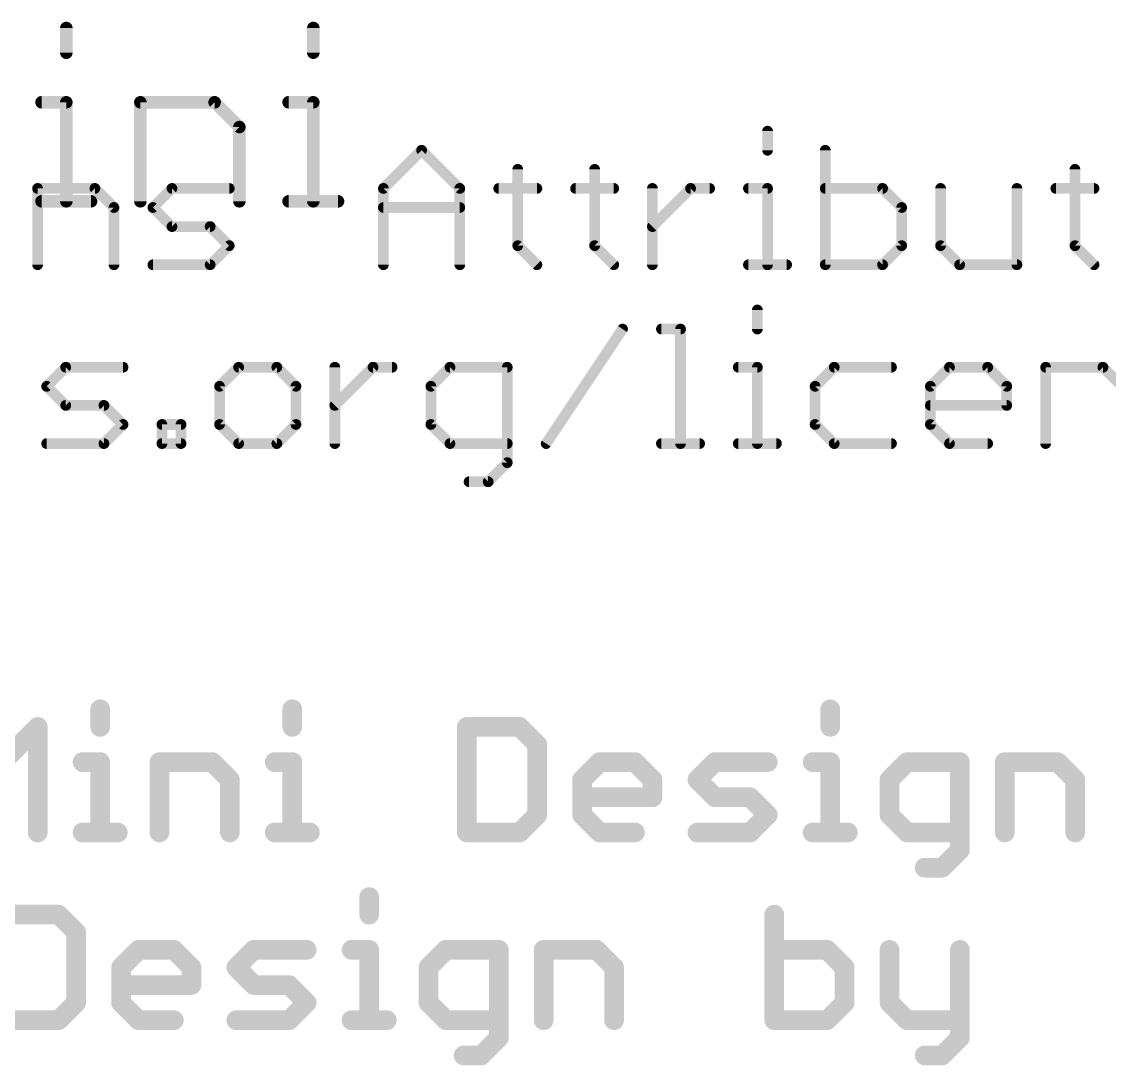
# Model space of a CAD drawing. Extents: x -32 to 75, y -15 to 35.
# Drawn here: x 18.66 to 34.1, y -15.11 to -0.28 of the extents above; entities that cross this region are included whole.
import ezdxf

# ---------------------------------------------------------------- set-up
doc = ezdxf.new("R2010")
doc.units = 0
doc.layers.add('27', color=253, linetype='CONTINUOUS')
doc.layers.add('51', color=53, linetype='CONTINUOUS')

msp = doc.modelspace()

# ---------------------------------------------------------------- linework, layer by layer
at = {"layer": '27', "const_width": 0.1778}
for points in [[(19.2892, -0.3704), (19.2892, -0.7221)], [(22.7974, -0.3704), (22.7974, -0.7221)], [(18.9376, -1.4254), (19.2892, -1.4254)], [(19.2892, -1.4254), (19.2892, -2.8321)], [(20.3408, -2.8321), (20.3408, -1.4254)], [(20.3408, -1.4254), (21.3958, -1.4254)], [(21.3958, -1.4254), (21.7475, -1.7771)], [(22.4458, -1.4254), (22.7974, -1.4254)], [(22.7974, -1.4254), (22.7974, -2.8321)], [(21.7475, -1.7771), (21.7475, -2.8321)], [(18.9376, -2.8321), (19.6409, -2.8321)], [(22.4458, -2.8321), (23.1491, -2.8321)]]:
    msp.add_lwpolyline(points, dxfattribs=at)
at = {"layer": '27', "const_width": 0.0889}
for points in [[(19.3337, -0.3704, 1), (19.2448, -0.3704)], [(22.8419, -0.3704, 1), (22.753, -0.3704)], [(19.2448, -0.7221, 1), (19.3337, -0.7221)], [(22.753, -0.7221, 1), (22.8419, -0.7221)], [(18.9376, -1.381, 1), (18.9376, -1.4699)], [(19.3337, -1.4254, 1), (19.2448, -1.4254)], [(19.2892, -1.4699, 1), (19.2892, -1.381)], [(20.3853, -1.4254, 1), (20.2964, -1.4254)], [(20.3408, -1.381, 1), (20.3408, -1.4699)], [(21.4273, -1.394, 1), (21.3644, -1.4569)], [(21.3958, -1.4699, 1), (21.3958, -1.381)], [(22.4458, -1.381, 1), (22.4458, -1.4699)], [(22.8419, -1.4254, 1), (22.753, -1.4254)], [(22.7974, -1.4699, 1), (22.7974, -1.381)], [(21.792, -1.7771, 1), (21.7031, -1.7771)], [(21.7161, -1.8085, 1), (21.7789, -1.7457)], [(18.9376, -2.7877, 1), (18.9376, -2.8765)], [(19.6409, -2.8765, 1), (19.6409, -2.7877)], [(22.4458, -2.7877, 1), (22.4458, -2.8765)], [(23.1491, -2.8765, 1), (23.1491, -2.7877)], [(19.2448, -2.8321, 1), (19.3337, -2.8321)], [(20.2964, -2.8321, 1), (20.3853, -2.8321)], [(21.7031, -2.8321, 1), (21.792, -2.8321)], [(22.753, -2.8321, 1), (22.8419, -2.8321)]]:
    msp.add_lwpolyline(points, format="xyb", dxfattribs=at)
at = {"layer": '51'}
for points, const_width in [([(29.2486, -1.8356), (29.2486, -2.1068)], 0.1524), ([(23.7931, -2.6491), (24.3354, -2.1068)], 0.1524), ([(24.3354, -2.1068), (24.8778, -2.6491)], 0.1524), ([(30.0689, -2.1068), (30.0689, -3.7338)], 0.1524), ([(25.7014, -2.378), (25.7014, -3.4626)], 0.1524), ([(26.7929, -2.378), (26.7929, -3.4626)], 0.1524), ([(33.6144, -2.378), (33.6144, -3.4626)], 0.1524), ([(18.8816, -3.7338), (18.8816, -2.6491)], 0.1524), ([(18.8816, -2.6491), (19.6951, -2.6491)], 0.1524), ([(19.6951, -2.6491), (19.9663, -2.9203)], 0.1524), ([(20.5188, -2.9203), (20.79, -2.6491)], 0.1524), ([(20.79, -2.6491), (21.6035, -2.6491)], 0.1524), ([(23.7931, -3.7338), (23.7931, -2.6491)], 0.1524), ([(24.8778, -2.6491), (24.8778, -3.7338)], 0.1524), ([(25.4303, -2.6491), (25.9726, -2.6491)], 0.1524), ([(26.5217, -2.6491), (27.064, -2.6491)], 0.1524), ([(27.6131, -3.7338), (27.6131, -2.6491)], 0.1524), ([(27.6131, -3.1915), (28.1555, -2.6491)], 0.1524), ([(28.1555, -2.6491), (28.4266, -2.6491)], 0.1524), ([(28.9774, -2.6491), (29.2486, -2.6491)], 0.1524), ([(29.2486, -2.6491), (29.2486, -3.7338)], 0.1524), ([(30.8824, -2.6491), (30.0689, -2.6491)], 0.1524), ([(31.1535, -2.9203), (30.8824, -2.6491)], 0.1524), ([(31.706, -2.6491), (31.706, -3.4626)], 0.1524), ([(32.7907, -3.7338), (32.7907, -2.6491)], 0.1524), ([(33.3432, -2.6491), (33.8855, -2.6491)], 0.1524), ([(19.9663, -2.9203), (19.9663, -3.7338)], 0.1524), ([(20.79, -3.1915), (20.5188, -2.9203)], 0.1524), ([(23.7931, -2.9203), (24.8778, -2.9203)], 0.1524), ([(31.1535, -3.4626), (31.1535, -2.9203)], 0.1524), ([(21.3323, -3.1915), (20.79, -3.1915)], 0.1524), ([(21.6035, -3.4626), (21.3323, -3.1915)], 0.1524), ([(21.3323, -3.7338), (21.6035, -3.4626)], 0.1524), ([(25.7014, -3.4626), (25.9726, -3.7338)], 0.1524), ([(26.7929, -3.4626), (27.064, -3.7338)], 0.1524), ([(30.8824, -3.7338), (31.1535, -3.4626)], 0.1524), ([(31.706, -3.4626), (31.9772, -3.7338)], 0.1524), ([(33.6144, -3.4626), (33.8855, -3.7338)], 0.1524), ([(20.5188, -3.7338), (21.3323, -3.7338)], 0.1524), ([(28.9774, -3.7338), (29.5198, -3.7338)], 0.1524), ([(30.0689, -3.7338), (30.8824, -3.7338)], 0.1524), ([(31.9772, -3.7338), (32.7907, -3.7338)], 0.1524), ([(29.1041, -4.3756), (29.1041, -4.6468)], 0.1524), ([(26.1044, -6.2738), (27.1891, -4.6468)], 0.1524), ([(27.7415, -4.6468), (28.0127, -4.6468)], 0.1524), ([(28.0127, -4.6468), (28.0127, -6.2738)], 0.1524), ([(19.01, -5.4603), (19.2812, -5.1891)], 0.1524), ([(19.2812, -5.1891), (20.0947, -5.1891)], 0.1524), ([(21.7369, -5.1891), (21.4658, -5.4603)], 0.1524), ([(22.2793, -5.1891), (21.7369, -5.1891)], 0.1524), ([(22.5504, -5.4603), (22.2793, -5.1891)], 0.1524), ([(23.1029, -6.2738), (23.1029, -5.1891)], 0.1524), ([(23.1029, -5.7315), (23.6453, -5.1891)], 0.1524), ([(23.6453, -5.1891), (23.9164, -5.1891)], 0.1524), ([(24.7384, -5.1891), (24.4672, -5.4603)], 0.1524), ([(25.5519, -5.1891), (24.7384, -5.1891)], 0.1524), ([(25.5519, -6.545), (25.5519, -5.1891)], 0.1524), ([(28.833, -5.1891), (29.1041, -5.1891)], 0.1524), ([(29.1041, -5.1891), (29.1041, -6.2738)], 0.1524), ([(30.1956, -5.1891), (29.9244, -5.4603)], 0.1524), ([(31.0091, -5.1891), (30.1956, -5.1891)], 0.1524), ([(31.5616, -5.4603), (31.8327, -5.1891)], 0.1524), ([(31.8327, -5.1891), (32.3751, -5.1891)], 0.1524), ([(32.3751, -5.1891), (32.6462, -5.4603)], 0.1524), ([(33.1987, -6.2738), (33.1987, -5.1891)], 0.1524), ([(33.1987, -5.1891), (34.0122, -5.1891)], 0.1524), ([(34.0122, -5.1891), (34.2834, -5.4603)], 0.1524), ([(19.2812, -5.7315), (19.01, -5.4603)], 0.1524), ([(21.4658, -5.4603), (21.4658, -6.0026)], 0.1524), ([(22.5504, -6.0026), (22.5504, -5.4603)], 0.1524), ([(24.4672, -5.4603), (24.4672, -6.0026)], 0.1524), ([(29.9244, -5.4603), (29.9244, -6.0026)], 0.1524), ([(31.5616, -6.0026), (31.5616, -5.4603)], 0.1524), ([(32.6462, -5.4603), (32.6462, -5.7315)], 0.1524), ([(19.8235, -5.7315), (19.2812, -5.7315)], 0.1524), ([(20.0947, -6.0026), (19.8235, -5.7315)], 0.1524), ([(32.6462, -5.7315), (31.5616, -5.7315)], 0.1524), ([(19.8235, -6.2738), (20.0947, -6.0026)], 0.1524), ([(20.6472, -6.2738), (20.6472, -6.0026)], 0.1524), ([(20.6472, -6.0026), (20.9184, -6.0026)], 0.1524), ([(20.9184, -6.0026), (20.9184, -6.2738)], 0.1524), ([(21.4658, -6.0026), (21.7369, -6.2738)], 0.1524), ([(22.2793, -6.2738), (22.5504, -6.0026)], 0.1524), ([(24.4672, -6.0026), (24.7384, -6.2738)], 0.1524), ([(29.9244, -6.0026), (30.1956, -6.2738)], 0.1524), ([(31.8327, -6.2738), (31.5616, -6.0026)], 0.1524), ([(19.01, -6.2738), (19.8235, -6.2738)], 0.1524), ([(20.9184, -6.2738), (20.6472, -6.2738)], 0.1524), ([(21.7369, -6.2738), (22.2793, -6.2738)], 0.1524), ([(24.7384, -6.2738), (25.5519, -6.2738)], 0.1524), ([(27.7415, -6.2738), (28.2839, -6.2738)], 0.1524), ([(28.833, -6.2738), (29.3753, -6.2738)], 0.1524), ([(30.1956, -6.2738), (31.0091, -6.2738)], 0.1524), ([(32.3751, -6.2738), (31.8327, -6.2738)], 0.1524), ([(25.2807, -6.8161), (25.5519, -6.545)], 0.1524), ([(25.0096, -6.8161), (25.2807, -6.8161)], 0.1524), ([(19.7706, -10.0484), (19.7706, -10.2984)], 0.2794), ([(22.4992, -10.0484), (22.4992, -10.2984)], 0.2794), ([(30.1392, -10.0484), (30.1392, -10.2984)], 0.2794), ([(18.3834, -10.7984), (18.8834, -10.2984)], 0.2794), ([(18.8834, -10.2984), (18.8834, -11.7983)], 0.2794), ([(24.9778, -10.2984), (24.9778, -11.7983)], 0.2794), ([(25.7277, -10.2984), (24.9778, -10.2984)], 0.2794), ([(25.9777, -10.5484), (25.7277, -10.2984)], 0.2794), ([(25.9777, -11.5483), (25.9777, -10.5484)], 0.2794), ([(19.5206, -10.7984), (19.7706, -10.7984)], 0.2794), ([(19.7706, -10.7984), (19.7706, -11.7983)], 0.2794), ([(20.612, -11.7983), (20.612, -10.7984)], 0.2794), ([(20.612, -10.7984), (21.362, -10.7984)], 0.2794), ([(21.362, -10.7984), (21.612, -11.0484)], 0.2794), ([(22.2492, -10.7984), (22.4992, -10.7984)], 0.2794), ([(22.4992, -10.7984), (22.4992, -11.7983)], 0.2794), ([(26.615, -11.0484), (26.8649, -10.7984)], 0.2794), ([(26.8649, -10.7984), (27.3649, -10.7984)], 0.2794), ([(27.3649, -10.7984), (27.6149, -11.0484)], 0.2794), ([(28.2521, -11.0484), (28.5021, -10.7984)], 0.2794), ([(28.5021, -10.7984), (29.252, -10.7984)], 0.2794), ([(29.8893, -10.7984), (30.1392, -10.7984)], 0.2794), ([(30.1392, -10.7984), (30.1392, -11.7983)], 0.2794), ([(31.2307, -10.7984), (30.9807, -11.0484)], 0.2794), ([(31.9806, -10.7984), (31.2307, -10.7984)], 0.2794), ([(31.9806, -12.0483), (31.9806, -10.7984)], 0.2794), ([(32.6179, -11.7983), (32.6179, -10.7984)], 0.2794), ([(32.6179, -10.7984), (33.3678, -10.7984)], 0.2794), ([(33.3678, -10.7984), (33.6178, -11.0484)], 0.2794), ([(21.612, -11.0484), (21.612, -11.7983)], 0.2794), ([(26.615, -11.5483), (26.615, -11.0484)], 0.2794), ([(27.6149, -11.0484), (27.6149, -11.2983)], 0.2794), ([(28.5021, -11.2983), (28.2521, -11.0484)], 0.2794), ([(30.9807, -11.0484), (30.9807, -11.5483)], 0.2794), ([(33.6178, -11.0484), (33.6178, -11.7983)], 0.2794), ([(27.6149, -11.2983), (26.615, -11.2983)], 0.2794), ([(29.0021, -11.2983), (28.5021, -11.2983)], 0.2794), ([(29.252, -11.5483), (29.0021, -11.2983)], 0.2794), ([(25.7277, -11.7983), (25.9777, -11.5483)], 0.2794), ([(26.8649, -11.7983), (26.615, -11.5483)], 0.2794), ([(29.0021, -11.7983), (29.252, -11.5483)], 0.2794), ([(30.9807, -11.5483), (31.2307, -11.7983)], 0.2794), ([(19.5206, -11.7983), (20.0206, -11.7983)], 0.2794), ([(22.2492, -11.7983), (22.7492, -11.7983)], 0.2794), ([(24.9778, -11.7983), (25.7277, -11.7983)], 0.2794), ([(27.3649, -11.7983), (26.8649, -11.7983)], 0.2794), ([(28.2521, -11.7983), (29.0021, -11.7983)], 0.2794), ([(29.8893, -11.7983), (30.3892, -11.7983)], 0.2794), ([(31.2307, -11.7983), (31.9806, -11.7983)], 0.2794), ([(31.7306, -12.2983), (31.9806, -12.0483)], 0.2794), ([(31.4807, -12.2983), (31.7306, -12.2983)], 0.2794), ([(23.5906, -12.7154), (23.5906, -12.9654)], 0.2794), ([(19.1791, -12.9654), (18.4292, -12.9654)], 0.2794), ([(19.4291, -13.2154), (19.1791, -12.9654)], 0.2794), ([(29.3436, -12.9654), (29.3436, -14.4653)], 0.2794), ([(19.4291, -14.2153), (19.4291, -13.2154)], 0.2794), ([(20.0663, -13.7154), (20.3163, -13.4654)], 0.2794), ([(20.3163, -13.4654), (20.8163, -13.4654)], 0.2794), ([(20.8163, -13.4654), (21.0663, -13.7154)], 0.2794), ([(21.7035, -13.7154), (21.9535, -13.4654)], 0.2794), ([(21.9535, -13.4654), (22.7034, -13.4654)], 0.2794), ([(23.3406, -13.4654), (23.5906, -13.4654)], 0.2794), ([(23.5906, -13.4654), (23.5906, -14.4653)], 0.2794), ([(24.6821, -13.4654), (24.4321, -13.7154)], 0.2794), ([(25.432, -13.4654), (24.6821, -13.4654)], 0.2794), ([(25.432, -14.7153), (25.432, -13.4654)], 0.2794), ([(26.0692, -14.4653), (26.0692, -13.4654)], 0.2794), ([(26.0692, -13.4654), (26.8192, -13.4654)], 0.2794), ([(26.8192, -13.4654), (27.0692, -13.7154)], 0.2794), ([(30.0935, -13.4654), (29.3436, -13.4654)], 0.2794), ([(30.3435, -13.7154), (30.0935, -13.4654)], 0.2794), ([(30.9807, -13.4654), (30.9807, -14.2153)], 0.2794), ([(31.9806, -13.4654), (31.9806, -14.7153)], 0.2794), ([(20.0663, -14.2153), (20.0663, -13.7154)], 0.2794), ([(21.0663, -13.7154), (21.0663, -13.9653)], 0.2794), ([(21.9535, -13.9653), (21.7035, -13.7154)], 0.2794), ([(24.4321, -13.7154), (24.4321, -14.2153)], 0.2794), ([(27.0692, -13.7154), (27.0692, -14.4653)], 0.2794), ([(30.3435, -14.2153), (30.3435, -13.7154)], 0.2794), ([(21.0663, -13.9653), (20.0663, -13.9653)], 0.2794), ([(22.4534, -13.9653), (21.9535, -13.9653)], 0.2794), ([(22.7034, -14.2153), (22.4534, -13.9653)], 0.2794), ([(19.1791, -14.4653), (19.4291, -14.2153)], 0.2794), ([(20.3163, -14.4653), (20.0663, -14.2153)], 0.2794), ([(22.4534, -14.4653), (22.7034, -14.2153)], 0.2794), ([(24.4321, -14.2153), (24.6821, -14.4653)], 0.2794), ([(30.0935, -14.4653), (30.3435, -14.2153)], 0.2794), ([(30.9807, -14.2153), (31.2307, -14.4653)], 0.2794), ([(18.4292, -14.4653), (19.1791, -14.4653)], 0.2794), ([(20.8163, -14.4653), (20.3163, -14.4653)], 0.2794), ([(21.7035, -14.4653), (22.4534, -14.4653)], 0.2794), ([(23.3406, -14.4653), (23.8406, -14.4653)], 0.2794), ([(24.6821, -14.4653), (25.432, -14.4653)], 0.2794), ([(29.3436, -14.4653), (30.0935, -14.4653)], 0.2794), ([(31.2307, -14.4653), (31.9806, -14.4653)], 0.2794), ([(25.182, -14.9653), (25.432, -14.7153)], 0.2794), ([(31.9806, -14.7153), (31.7306, -14.9653)], 0.2794), ([(24.932, -14.9653), (25.182, -14.9653)], 0.2794), ([(31.7306, -14.9653), (31.4807, -14.9653)], 0.2794)]:
    msp.add_lwpolyline(points, dxfattribs=dict(at, const_width=const_width))
for points, const_width in [([(29.2867, -1.8356, 1), (29.2105, -1.8356)], 0.0762), ([(24.3624, -2.0799, 1), (24.3085, -2.1338)], 0.0762), ([(24.3624, -2.1338, 1), (24.3085, -2.0799)], 0.0762), ([(29.2105, -2.1068, 1), (29.2867, -2.1068)], 0.0762), ([(30.107, -2.1068, 1), (30.0308, -2.1068)], 0.0762), ([(25.7395, -2.378, 1), (25.6633, -2.378)], 0.0762), ([(26.831, -2.378, 1), (26.7548, -2.378)], 0.0762), ([(33.6525, -2.378, 1), (33.5763, -2.378)], 0.0762), ([(18.9197, -2.6491, 1), (18.8435, -2.6491)], 0.0762), ([(18.8816, -2.611, 1), (18.8816, -2.6872)], 0.0762), ([(19.7221, -2.6222, 1), (19.6682, -2.6761)], 0.0762), ([(19.6951, -2.6872, 1), (19.6951, -2.611)], 0.0762), ([(20.79, -2.611, 1), (20.79, -2.6872)], 0.0762), ([(20.8169, -2.6761, 1), (20.763, -2.6222)], 0.0762), ([(21.6035, -2.6872, 1), (21.6035, -2.611)], 0.0762), ([(23.8312, -2.6491, 1), (23.755, -2.6491)], 0.0762), ([(23.7662, -2.6222, 1), (23.8201, -2.6761)], 0.0762), ([(24.9159, -2.6491, 1), (24.8397, -2.6491)], 0.0762), ([(24.8508, -2.6761, 1), (24.9047, -2.6222)], 0.0762), ([(25.4303, -2.611, 1), (25.4303, -2.6872)], 0.0762), ([(25.9726, -2.6872, 1), (25.9726, -2.611)], 0.0762), ([(26.5217, -2.611, 1), (26.5217, -2.6872)], 0.0762), ([(27.064, -2.6872, 1), (27.064, -2.611)], 0.0762), ([(27.6512, -2.6491, 1), (27.575, -2.6491)], 0.0762), ([(28.1555, -2.611, 1), (28.1555, -2.6872)], 0.0762), ([(28.1824, -2.6761, 1), (28.1285, -2.6222)], 0.0762), ([(28.4266, -2.6872, 1), (28.4266, -2.611)], 0.0762), ([(28.9774, -2.611, 1), (28.9774, -2.6872)], 0.0762), ([(29.2867, -2.6491, 1), (29.2105, -2.6491)], 0.0762), ([(29.2486, -2.6872, 1), (29.2486, -2.611)], 0.0762), ([(30.0689, -2.611, 1), (30.0689, -2.6872)], 0.0762), ([(30.9093, -2.6222, 1), (30.8554, -2.6761)], 0.0762), ([(30.8824, -2.6872, 1), (30.8824, -2.611)], 0.0762), ([(31.7441, -2.6491, 1), (31.6679, -2.6491)], 0.0762), ([(32.8288, -2.6491, 1), (32.7526, -2.6491)], 0.0762), ([(33.3432, -2.611, 1), (33.3432, -2.6872)], 0.0762), ([(33.8855, -2.6872, 1), (33.8855, -2.611)], 0.0762), ([(20.0044, -2.9203, 1), (19.9282, -2.9203)], 0.0762), ([(19.9394, -2.9472, 1), (19.9932, -2.8934)], 0.0762), ([(20.5457, -2.8934, 1), (20.4919, -2.9472)], 0.0762), ([(20.4919, -2.8934, 1), (20.5457, -2.9472)], 0.0762), ([(23.7931, -2.8822, 1), (23.7931, -2.9584)], 0.0762), ([(24.8778, -2.9584, 1), (24.8778, -2.8822)], 0.0762), ([(31.1916, -2.9203, 1), (31.1154, -2.9203)], 0.0762), ([(31.1266, -2.9472, 1), (31.1805, -2.8934)], 0.0762), ([(20.79, -3.1534, 1), (20.79, -3.2296)], 0.0762), ([(20.763, -3.2184, 1), (20.8169, -3.1645)], 0.0762), ([(21.3592, -3.1645, 1), (21.3053, -3.2184)], 0.0762), ([(21.3323, -3.2296, 1), (21.3323, -3.1534)], 0.0762), ([(27.5862, -3.1645, 1), (27.6401, -3.2184)], 0.0762), ([(21.6304, -3.4896, 1), (21.5765, -3.4357)], 0.0762), ([(21.5765, -3.4896, 1), (21.6304, -3.4357)], 0.0762), ([(25.7284, -3.4357, 1), (25.6745, -3.4896)], 0.0762), ([(26.8198, -3.4357, 1), (26.7659, -3.4896)], 0.0762), ([(31.1805, -3.4896, 1), (31.1266, -3.4357)], 0.0762), ([(31.733, -3.4357, 1), (31.6791, -3.4896)], 0.0762), ([(33.6413, -3.4357, 1), (33.5874, -3.4896)], 0.0762), ([(25.6633, -3.4626, 1), (25.7395, -3.4626)], 0.0762), ([(26.7548, -3.4626, 1), (26.831, -3.4626)], 0.0762), ([(31.1154, -3.4626, 1), (31.1916, -3.4626)], 0.0762), ([(31.6679, -3.4626, 1), (31.7441, -3.4626)], 0.0762), ([(33.5763, -3.4626, 1), (33.6525, -3.4626)], 0.0762), ([(18.8435, -3.7338, 1), (18.9197, -3.7338)], 0.0762), ([(19.9282, -3.7338, 1), (20.0044, -3.7338)], 0.0762), ([(20.5188, -3.6957, 1), (20.5188, -3.7719)], 0.0762), ([(21.3054, -3.7069, 1), (21.3592, -3.7607)], 0.0762), ([(21.3323, -3.7719, 1), (21.3323, -3.6957)], 0.0762), ([(23.755, -3.7338, 1), (23.8312, -3.7338)], 0.0762), ([(24.8397, -3.7338, 1), (24.9159, -3.7338)], 0.0762), ([(25.9457, -3.7607, 1), (25.9995, -3.7069)], 0.0762), ([(27.0371, -3.7607, 1), (27.091, -3.7069)], 0.0762), ([(27.575, -3.7338, 1), (27.6512, -3.7338)], 0.0762), ([(28.9774, -3.6957, 1), (28.9774, -3.7719)], 0.0762), ([(29.2105, -3.7338, 1), (29.2867, -3.7338)], 0.0762), ([(29.5198, -3.7719, 1), (29.5198, -3.6957)], 0.0762), ([(30.0689, -3.6957, 1), (30.0689, -3.7719)], 0.0762), ([(30.0308, -3.7338, 1), (30.107, -3.7338)], 0.0762), ([(30.8554, -3.7069, 1), (30.9093, -3.7607)], 0.0762), ([(30.8824, -3.7719, 1), (30.8824, -3.6957)], 0.0762), ([(31.9772, -3.6957, 1), (31.9772, -3.7719)], 0.0762), ([(31.9503, -3.7607, 1), (32.0041, -3.7069)], 0.0762), ([(32.7526, -3.7338, 1), (32.8288, -3.7338)], 0.0762), ([(32.7907, -3.7719, 1), (32.7907, -3.6957)], 0.0762), ([(33.8586, -3.7607, 1), (33.9125, -3.7069)], 0.0762), ([(29.1422, -4.3756, 1), (29.066, -4.3756)], 0.0762), ([(27.2208, -4.6679, 1), (27.1573, -4.6257)], 0.0762), ([(27.7415, -4.6087, 1), (27.7415, -4.6849)], 0.0762), ([(28.0508, -4.6468, 1), (27.9746, -4.6468)], 0.0762), ([(28.0127, -4.6849, 1), (28.0127, -4.6087)], 0.0762), ([(29.066, -4.6468, 1), (29.1422, -4.6468)], 0.0762), ([(19.2812, -5.151, 1), (19.2812, -5.2272)], 0.0762), ([(19.3082, -5.2161, 1), (19.2543, -5.1622)], 0.0762), ([(20.0947, -5.2272, 1), (20.0947, -5.151)], 0.0762), ([(21.7369, -5.151, 1), (21.7369, -5.2272)], 0.0762), ([(21.7639, -5.2161, 1), (21.71, -5.1622)], 0.0762), ([(22.3062, -5.1622, 1), (22.2523, -5.2161)], 0.0762), ([(22.2793, -5.2272, 1), (22.2793, -5.151)], 0.0762), ([(23.141, -5.1891, 1), (23.0648, -5.1891)], 0.0762), ([(23.6453, -5.151, 1), (23.6453, -5.2272)], 0.0762), ([(23.6722, -5.2161, 1), (23.6183, -5.1622)], 0.0762), ([(23.9164, -5.2272, 1), (23.9164, -5.151)], 0.0762), ([(24.7384, -5.151, 1), (24.7384, -5.2272)], 0.0762), ([(24.7653, -5.2161, 1), (24.7115, -5.1622)], 0.0762), ([(25.59, -5.1891, 1), (25.5138, -5.1891)], 0.0762), ([(25.5519, -5.2272, 1), (25.5519, -5.151)], 0.0762), ([(28.833, -5.151, 1), (28.833, -5.2272)], 0.0762), ([(29.1422, -5.1891, 1), (29.066, -5.1891)], 0.0762), ([(29.1041, -5.2272, 1), (29.1041, -5.151)], 0.0762), ([(30.1956, -5.151, 1), (30.1956, -5.2272)], 0.0762), ([(30.2225, -5.2161, 1), (30.1686, -5.1622)], 0.0762), ([(31.0091, -5.2272, 1), (31.0091, -5.151)], 0.0762), ([(31.8327, -5.151, 1), (31.8327, -5.2272)], 0.0762), ([(31.8597, -5.2161, 1), (31.8058, -5.1622)], 0.0762), ([(32.402, -5.1622, 1), (32.3481, -5.2161)], 0.0762), ([(32.3751, -5.2272, 1), (32.3751, -5.151)], 0.0762), ([(33.2368, -5.1891, 1), (33.1606, -5.1891)], 0.0762), ([(33.1987, -5.151, 1), (33.1987, -5.2272)], 0.0762), ([(34.0392, -5.1622, 1), (33.9853, -5.2161)], 0.0762), ([(34.0122, -5.2272, 1), (34.0122, -5.151)], 0.0762), ([(19.037, -5.4334, 1), (18.9831, -5.4872)], 0.0762), ([(18.9831, -5.4334, 1), (19.037, -5.4872)], 0.0762), ([(21.5039, -5.4603, 1), (21.4277, -5.4603)], 0.0762), ([(21.4388, -5.4334, 1), (21.4927, -5.4872)], 0.0762), ([(22.5885, -5.4603, 1), (22.5123, -5.4603)], 0.0762), ([(22.5235, -5.4872, 1), (22.5774, -5.4334)], 0.0762), ([(24.5053, -5.4603, 1), (24.4291, -5.4603)], 0.0762), ([(24.4403, -5.4334, 1), (24.4942, -5.4872)], 0.0762), ([(29.9625, -5.4603, 1), (29.8863, -5.4603)], 0.0762), ([(29.8975, -5.4334, 1), (29.9514, -5.4872)], 0.0762), ([(31.5997, -5.4603, 1), (31.5235, -5.4603)], 0.0762), ([(31.5346, -5.4334, 1), (31.5885, -5.4872)], 0.0762), ([(32.6843, -5.4603, 1), (32.6081, -5.4603)], 0.0762), ([(32.6193, -5.4872, 1), (32.6732, -5.4334)], 0.0762), ([(19.2812, -5.6934, 1), (19.2812, -5.7696)], 0.0762), ([(19.2543, -5.7584, 1), (19.3082, -5.7045)], 0.0762), ([(19.8505, -5.7045, 1), (19.7966, -5.7584)], 0.0762), ([(19.8235, -5.7696, 1), (19.8235, -5.6934)], 0.0762), ([(23.076, -5.7045, 1), (23.1299, -5.7584)], 0.0762), ([(31.5616, -5.6934, 1), (31.5616, -5.7696)], 0.0762), ([(32.6081, -5.7315, 1), (32.6843, -5.7315)], 0.0762), ([(32.6462, -5.7696, 1), (32.6462, -5.6934)], 0.0762), ([(20.1216, -6.0296, 1), (20.0678, -5.9757)], 0.0762), ([(20.0678, -6.0296, 1), (20.1216, -5.9757)], 0.0762), ([(20.6853, -6.0026, 1), (20.6091, -6.0026)], 0.0762), ([(20.6472, -5.9645, 1), (20.6472, -6.0407)], 0.0762), ([(20.9565, -6.0026, 1), (20.8803, -6.0026)], 0.0762), ([(20.9184, -6.0407, 1), (20.9184, -5.9645)], 0.0762), ([(21.4927, -5.9757, 1), (21.4388, -6.0296)], 0.0762), ([(21.4277, -6.0026, 1), (21.5039, -6.0026)], 0.0762), ([(22.5123, -6.0026, 1), (22.5885, -6.0026)], 0.0762), ([(22.5774, -6.0296, 1), (22.5235, -5.9757)], 0.0762), ([(24.4942, -5.9757, 1), (24.4403, -6.0296)], 0.0762), ([(24.4291, -6.0026, 1), (24.5053, -6.0026)], 0.0762), ([(29.9514, -5.9757, 1), (29.8975, -6.0296)], 0.0762), ([(29.8863, -6.0026, 1), (29.9625, -6.0026)], 0.0762), ([(31.5885, -5.9757, 1), (31.5346, -6.0296)], 0.0762), ([(31.5235, -6.0026, 1), (31.5997, -6.0026)], 0.0762), ([(19.01, -6.2357, 1), (19.01, -6.3119)], 0.0762), ([(19.7966, -6.2469, 1), (19.8505, -6.3007)], 0.0762), ([(19.8235, -6.3119, 1), (19.8235, -6.2357)], 0.0762), ([(20.6472, -6.2357, 1), (20.6472, -6.3119)], 0.0762), ([(20.6091, -6.2738, 1), (20.6853, -6.2738)], 0.0762), ([(20.8803, -6.2738, 1), (20.9565, -6.2738)], 0.0762), ([(20.9184, -6.3119, 1), (20.9184, -6.2357)], 0.0762), ([(21.7369, -6.2357, 1), (21.7369, -6.3119)], 0.0762), ([(21.71, -6.3007, 1), (21.7639, -6.2469)], 0.0762), ([(22.2523, -6.2469, 1), (22.3062, -6.3007)], 0.0762), ([(22.2793, -6.3119, 1), (22.2793, -6.2357)], 0.0762), ([(23.0648, -6.2738, 1), (23.141, -6.2738)], 0.0762), ([(24.7384, -6.2357, 1), (24.7384, -6.3119)], 0.0762), ([(24.7115, -6.3007, 1), (24.7653, -6.2469)], 0.0762), ([(25.5519, -6.3119, 1), (25.5519, -6.2357)], 0.0762), ([(26.0727, -6.2527, 1), (26.1361, -6.2949)], 0.0762), ([(27.7415, -6.2357, 1), (27.7415, -6.3119)], 0.0762), ([(27.9746, -6.2738, 1), (28.0508, -6.2738)], 0.0762), ([(28.2839, -6.3119, 1), (28.2839, -6.2357)], 0.0762), ([(28.833, -6.2357, 1), (28.833, -6.3119)], 0.0762), ([(29.066, -6.2738, 1), (29.1422, -6.2738)], 0.0762), ([(29.3753, -6.3119, 1), (29.3753, -6.2357)], 0.0762), ([(30.1956, -6.2357, 1), (30.1956, -6.3119)], 0.0762), ([(30.1686, -6.3007, 1), (30.2225, -6.2469)], 0.0762), ([(31.0091, -6.3119, 1), (31.0091, -6.2357)], 0.0762), ([(31.8327, -6.2357, 1), (31.8327, -6.3119)], 0.0762), ([(31.8058, -6.3007, 1), (31.8597, -6.2469)], 0.0762), ([(32.3751, -6.3119, 1), (32.3751, -6.2357)], 0.0762), ([(33.1606, -6.2738, 1), (33.2368, -6.2738)], 0.0762), ([(25.5788, -6.5719, 1), (25.525, -6.518)], 0.0762), ([(25.5138, -6.545, 1), (25.59, -6.545)], 0.0762), ([(25.0096, -6.778, 1), (25.0096, -6.8542)], 0.0762), ([(25.2538, -6.7892, 1), (25.3077, -6.8431)], 0.0762), ([(25.2807, -6.8542, 1), (25.2807, -6.778)], 0.0762), ([(19.8404, -10.0484, 1), (19.7007, -10.0484)], 0.1397), ([(22.569, -10.0484, 1), (22.4293, -10.0484)], 0.1397), ([(30.2091, -10.0484, 1), (30.0694, -10.0484)], 0.1397), ([(18.9532, -10.2984, 1), (18.8135, -10.2984)], 0.1397), ([(18.9328, -10.3478, 1), (18.834, -10.249)], 0.1397), ([(24.9778, -10.2286, 1), (24.9778, -10.3683)], 0.1397), ([(25.0477, -10.2984, 1), (24.908, -10.2984)], 0.1397), ([(25.7771, -10.249, 1), (25.6783, -10.3478)], 0.1397), ([(25.7277, -10.3683, 1), (25.7277, -10.2286)], 0.1397), ([(19.7007, -10.2984, 1), (19.8404, -10.2984)], 0.1397), ([(22.4293, -10.2984, 1), (22.569, -10.2984)], 0.1397), ([(30.0694, -10.2984, 1), (30.2091, -10.2984)], 0.1397), ([(26.0476, -10.5484, 1), (25.9079, -10.5484)], 0.1397), ([(25.9283, -10.5978, 1), (26.0271, -10.499)], 0.1397), ([(19.5206, -10.7285, 1), (19.5206, -10.8682)], 0.1397), ([(19.8404, -10.7984, 1), (19.7007, -10.7984)], 0.1397), ([(19.7706, -10.8682, 1), (19.7706, -10.7285)], 0.1397), ([(20.612, -10.7285, 1), (20.612, -10.8682)], 0.1397), ([(20.6819, -10.7984, 1), (20.5422, -10.7984)], 0.1397), ([(21.4114, -10.749, 1), (21.3126, -10.8478)], 0.1397), ([(21.362, -10.8682, 1), (21.362, -10.7285)], 0.1397), ([(22.2492, -10.7285, 1), (22.2492, -10.8682)], 0.1397), ([(22.569, -10.7984, 1), (22.4293, -10.7984)], 0.1397), ([(22.4992, -10.8682, 1), (22.4992, -10.7285)], 0.1397), ([(26.8649, -10.7285, 1), (26.8649, -10.8682)], 0.1397), ([(26.9143, -10.8478, 1), (26.8155, -10.749)], 0.1397), ([(27.4143, -10.749, 1), (27.3155, -10.8478)], 0.1397), ([(27.3649, -10.8682, 1), (27.3649, -10.7285)], 0.1397), ([(28.5021, -10.7285, 1), (28.5021, -10.8682)], 0.1397), ([(28.5515, -10.8478, 1), (28.4527, -10.749)], 0.1397), ([(29.252, -10.8682, 1), (29.252, -10.7285)], 0.1397), ([(29.8893, -10.7285, 1), (29.8893, -10.8682)], 0.1397), ([(30.2091, -10.7984, 1), (30.0694, -10.7984)], 0.1397), ([(30.1392, -10.8682, 1), (30.1392, -10.7285)], 0.1397), ([(31.2307, -10.7285, 1), (31.2307, -10.8682)], 0.1397), ([(31.2801, -10.8478, 1), (31.1813, -10.749)], 0.1397), ([(32.0505, -10.7984, 1), (31.9108, -10.7984)], 0.1397), ([(31.9806, -10.8682, 1), (31.9806, -10.7285)], 0.1397), ([(32.6877, -10.7984, 1), (32.548, -10.7984)], 0.1397), ([(32.6179, -10.7285, 1), (32.6179, -10.8682)], 0.1397), ([(33.4172, -10.749, 1), (33.3184, -10.8478)], 0.1397), ([(33.3678, -10.8682, 1), (33.3678, -10.7285)], 0.1397), ([(21.6818, -11.0484, 1), (21.5421, -11.0484)], 0.1397), ([(21.5626, -11.0978, 1), (21.6614, -10.999)], 0.1397), ([(26.6848, -11.0484, 1), (26.5451, -11.0484)], 0.1397), ([(26.5656, -10.999, 1), (26.6643, -11.0978)], 0.1397), ([(27.6847, -11.0484, 1), (27.545, -11.0484)], 0.1397), ([(27.5655, -11.0978, 1), (27.6643, -10.999)], 0.1397), ([(28.3015, -10.999, 1), (28.2027, -11.0978)], 0.1397), ([(28.2027, -10.999, 1), (28.3015, -11.0978)], 0.1397), ([(30.9313, -10.999, 1), (31.0301, -11.0978)], 0.1397), ([(31.0506, -11.0484, 1), (30.9109, -11.0484)], 0.1397), ([(33.6876, -11.0484, 1), (33.5479, -11.0484)], 0.1397), ([(33.5684, -11.0978, 1), (33.6672, -10.999)], 0.1397), ([(26.615, -11.2285, 1), (26.615, -11.3682)], 0.1397), ([(27.545, -11.2983, 1), (27.6847, -11.2983)], 0.1397), ([(27.6149, -11.3682, 1), (27.6149, -11.2285)], 0.1397), ([(28.5021, -11.2285, 1), (28.5021, -11.3682)], 0.1397), ([(28.4527, -11.3477, 1), (28.5515, -11.2489)], 0.1397), ([(29.0514, -11.2489, 1), (28.9527, -11.3477)], 0.1397), ([(29.0021, -11.3682, 1), (29.0021, -11.2285)], 0.1397), ([(26.0271, -11.5977, 1), (25.9283, -11.4989)], 0.1397), ([(26.6643, -11.4989, 1), (26.5656, -11.5977)], 0.1397), ([(29.3014, -11.5977, 1), (29.2026, -11.4989)], 0.1397), ([(29.2026, -11.5977, 1), (29.3014, -11.4989)], 0.1397), ([(31.0301, -11.4989, 1), (30.9313, -11.5977)], 0.1397), ([(25.9079, -11.5483, 1), (26.0476, -11.5483)], 0.1397), ([(26.5451, -11.5483, 1), (26.6848, -11.5483)], 0.1397), ([(30.9109, -11.5483, 1), (31.0506, -11.5483)], 0.1397), ([(18.8135, -11.7983, 1), (18.9532, -11.7983)], 0.1397), ([(19.5206, -11.7285, 1), (19.5206, -11.8682)], 0.1397), ([(19.7007, -11.7983, 1), (19.8404, -11.7983)], 0.1397), ([(20.0206, -11.8682, 1), (20.0206, -11.7285)], 0.1397), ([(20.5422, -11.7983, 1), (20.6819, -11.7983)], 0.1397), ([(21.5421, -11.7983, 1), (21.6818, -11.7983)], 0.1397), ([(22.2492, -11.7285, 1), (22.2492, -11.8682)], 0.1397), ([(22.4293, -11.7983, 1), (22.569, -11.7983)], 0.1397), ([(22.7492, -11.8682, 1), (22.7492, -11.7285)], 0.1397), ([(24.9778, -11.7285, 1), (24.9778, -11.8682)], 0.1397), ([(24.908, -11.7983, 1), (25.0477, -11.7983)], 0.1397), ([(25.6783, -11.7489, 1), (25.7771, -11.8477)], 0.1397), ([(25.7277, -11.8682, 1), (25.7277, -11.7285)], 0.1397), ([(26.8649, -11.7285, 1), (26.8649, -11.8682)], 0.1397), ([(26.8155, -11.8477, 1), (26.9143, -11.7489)], 0.1397), ([(27.3649, -11.8682, 1), (27.3649, -11.7285)], 0.1397), ([(28.2521, -11.7285, 1), (28.2521, -11.8682)], 0.1397), ([(28.9527, -11.7489, 1), (29.0514, -11.8477)], 0.1397), ([(29.0021, -11.8682, 1), (29.0021, -11.7285)], 0.1397), ([(29.8893, -11.7285, 1), (29.8893, -11.8682)], 0.1397), ([(30.0694, -11.7983, 1), (30.2091, -11.7983)], 0.1397), ([(30.3892, -11.8682, 1), (30.3892, -11.7285)], 0.1397), ([(31.2307, -11.7285, 1), (31.2307, -11.8682)], 0.1397), ([(31.1813, -11.8477, 1), (31.2801, -11.7489)], 0.1397), ([(31.9806, -11.8682, 1), (31.9806, -11.7285)], 0.1397), ([(32.548, -11.7983, 1), (32.6877, -11.7983)], 0.1397), ([(33.5479, -11.7983, 1), (33.6876, -11.7983)], 0.1397), ([(31.9108, -12.0483, 1), (32.0505, -12.0483)], 0.1397), ([(32.03, -12.0977, 1), (31.9312, -11.9989)], 0.1397), ([(31.4807, -12.2284, 1), (31.4807, -12.3681)], 0.1397), ([(31.6813, -12.2489, 1), (31.78, -12.3477)], 0.1397), ([(31.7306, -12.3681, 1), (31.7306, -12.2284)], 0.1397), ([(23.6605, -12.7154, 1), (23.5208, -12.7154)], 0.1397), ([(19.2285, -12.916, 1), (19.1297, -13.0148)], 0.1397), ([(19.1791, -13.0353, 1), (19.1791, -12.8956)], 0.1397), ([(23.5208, -12.9654, 1), (23.6605, -12.9654)], 0.1397), ([(29.4134, -12.9654, 1), (29.2737, -12.9654)], 0.1397), ([(19.4989, -13.2154, 1), (19.3592, -13.2154)], 0.1397), ([(19.3797, -13.2648, 1), (19.4785, -13.166)], 0.1397), ([(20.3163, -13.3955, 1), (20.3163, -13.5352)], 0.1397), ([(20.3657, -13.5148, 1), (20.2669, -13.416)], 0.1397), ([(20.8657, -13.416, 1), (20.7669, -13.5148)], 0.1397), ([(20.8163, -13.5352, 1), (20.8163, -13.3955)], 0.1397), ([(21.9535, -13.3955, 1), (21.9535, -13.5352)], 0.1397), ([(22.0029, -13.5148, 1), (21.9041, -13.416)], 0.1397), ([(22.7034, -13.5352, 1), (22.7034, -13.3955)], 0.1397), ([(23.3406, -13.3955, 1), (23.3406, -13.5352)], 0.1397), ([(23.6605, -13.4654, 1), (23.5208, -13.4654)], 0.1397), ([(23.5906, -13.5352, 1), (23.5906, -13.3955)], 0.1397), ([(24.6821, -13.3955, 1), (24.6821, -13.5352)], 0.1397), ([(24.7315, -13.5148, 1), (24.6327, -13.416)], 0.1397), ([(25.5019, -13.4654, 1), (25.3622, -13.4654)], 0.1397), ([(25.432, -13.5352, 1), (25.432, -13.3955)], 0.1397), ([(26.0692, -13.3955, 1), (26.0692, -13.5352)], 0.1397), ([(26.1391, -13.4654, 1), (25.9994, -13.4654)], 0.1397), ([(26.8686, -13.416, 1), (26.7698, -13.5148)], 0.1397), ([(26.8192, -13.5352, 1), (26.8192, -13.3955)], 0.1397), ([(29.3436, -13.3955, 1), (29.3436, -13.5352)], 0.1397), ([(30.1429, -13.416, 1), (30.0441, -13.5148)], 0.1397), ([(30.0935, -13.5352, 1), (30.0935, -13.3955)], 0.1397), ([(31.0506, -13.4654, 1), (30.9109, -13.4654)], 0.1397), ([(32.0505, -13.4654, 1), (31.9108, -13.4654)], 0.1397), ([(20.1362, -13.7154, 1), (19.9965, -13.7154)], 0.1397), ([(21.1361, -13.7154, 1), (20.9964, -13.7154)], 0.1397), ([(21.7529, -13.666, 1), (21.6541, -13.7648)], 0.1397), ([(24.5019, -13.7154, 1), (24.3622, -13.7154)], 0.1397), ([(27.139, -13.7154, 1), (26.9993, -13.7154)], 0.1397), ([(30.4133, -13.7154, 1), (30.2736, -13.7154)], 0.1397), ([(20.0169, -13.666, 1), (20.1157, -13.7648)], 0.1397), ([(21.0169, -13.7648, 1), (21.1156, -13.666)], 0.1397), ([(21.6541, -13.666, 1), (21.7529, -13.7648)], 0.1397), ([(24.3827, -13.666, 1), (24.4815, -13.7648)], 0.1397), ([(27.0198, -13.7648, 1), (27.1185, -13.666)], 0.1397), ([(30.2941, -13.7648, 1), (30.3929, -13.666)], 0.1397), ([(20.0663, -13.8955, 1), (20.0663, -14.0352)], 0.1397), ([(20.9964, -13.9653, 1), (21.1361, -13.9653)], 0.1397), ([(21.0663, -14.0352, 1), (21.0663, -13.8955)], 0.1397), ([(21.9535, -13.8955, 1), (21.9535, -14.0352)], 0.1397), ([(21.9041, -14.0147, 1), (22.0029, -13.9159)], 0.1397), ([(22.5028, -13.9159, 1), (22.404, -14.0147)], 0.1397), ([(22.4534, -14.0352, 1), (22.4534, -13.8955)], 0.1397), ([(19.3592, -14.2153, 1), (19.4989, -14.2153)], 0.1397), ([(19.4785, -14.2647, 1), (19.3797, -14.1659)], 0.1397), ([(20.1157, -14.1659, 1), (20.0169, -14.2647)], 0.1397), ([(19.9965, -14.2153, 1), (20.1362, -14.2153)], 0.1397), ([(22.7528, -14.2647, 1), (22.654, -14.1659)], 0.1397), ([(22.654, -14.2647, 1), (22.7528, -14.1659)], 0.1397), ([(24.4815, -14.1659, 1), (24.3827, -14.2647)], 0.1397), ([(24.3622, -14.2153, 1), (24.5019, -14.2153)], 0.1397), ([(30.2736, -14.2153, 1), (30.4133, -14.2153)], 0.1397), ([(30.3929, -14.2647, 1), (30.2941, -14.1659)], 0.1397), ([(31.0301, -14.1659, 1), (30.9313, -14.2647)], 0.1397), ([(30.9109, -14.2153, 1), (31.0506, -14.2153)], 0.1397), ([(19.1297, -14.4159, 1), (19.2285, -14.5147)], 0.1397), ([(19.1791, -14.5352, 1), (19.1791, -14.3955)], 0.1397), ([(20.3163, -14.3955, 1), (20.3163, -14.5352)], 0.1397), ([(20.2669, -14.5147, 1), (20.3657, -14.4159)], 0.1397), ([(20.8163, -14.5352, 1), (20.8163, -14.3955)], 0.1397), ([(21.7035, -14.3955, 1), (21.7035, -14.5352)], 0.1397), ([(22.404, -14.4159, 1), (22.5028, -14.5147)], 0.1397), ([(22.4534, -14.5352, 1), (22.4534, -14.3955)], 0.1397), ([(23.3406, -14.3955, 1), (23.3406, -14.5352)], 0.1397), ([(23.8406, -14.5352, 1), (23.8406, -14.3955)], 0.1397), ([(24.6821, -14.3955, 1), (24.6821, -14.5352)], 0.1397), ([(24.6327, -14.5147, 1), (24.7315, -14.4159)], 0.1397), ([(25.432, -14.5352, 1), (25.432, -14.3955)], 0.1397), ([(29.3436, -14.3955, 1), (29.3436, -14.5352)], 0.1397), ([(30.0441, -14.4159, 1), (30.1429, -14.5147)], 0.1397), ([(30.0935, -14.5352, 1), (30.0935, -14.3955)], 0.1397), ([(31.2307, -14.3955, 1), (31.2307, -14.5352)], 0.1397), ([(31.1813, -14.5147, 1), (31.2801, -14.4159)], 0.1397), ([(31.9806, -14.5352, 1), (31.9806, -14.3955)], 0.1397), ([(23.5208, -14.4653, 1), (23.6605, -14.4653)], 0.1397), ([(25.9994, -14.4653, 1), (26.1391, -14.4653)], 0.1397), ([(26.9993, -14.4653, 1), (27.139, -14.4653)], 0.1397), ([(29.2737, -14.4653, 1), (29.4134, -14.4653)], 0.1397), ([(25.3622, -14.7153, 1), (25.5019, -14.7153)], 0.1397), ([(25.4814, -14.7647, 1), (25.3826, -14.6659)], 0.1397), ([(31.9108, -14.7153, 1), (32.0505, -14.7153)], 0.1397), ([(32.03, -14.7647, 1), (31.9312, -14.6659)], 0.1397), ([(24.932, -14.8954, 1), (24.932, -15.0351)], 0.1397), ([(25.182, -15.0351, 1), (25.182, -14.8954)], 0.1397), ([(31.4807, -14.8954, 1), (31.4807, -15.0351)], 0.1397), ([(31.7306, -15.0351, 1), (31.7306, -14.8954)], 0.1397), ([(25.1326, -14.9159, 1), (25.2314, -15.0147)], 0.1397), ([(31.6813, -14.9159, 1), (31.78, -15.0147)], 0.1397)]:
    msp.add_lwpolyline(points, format="xyb", dxfattribs=dict(at, const_width=const_width))

doc.saveas('drawing.dxf')
